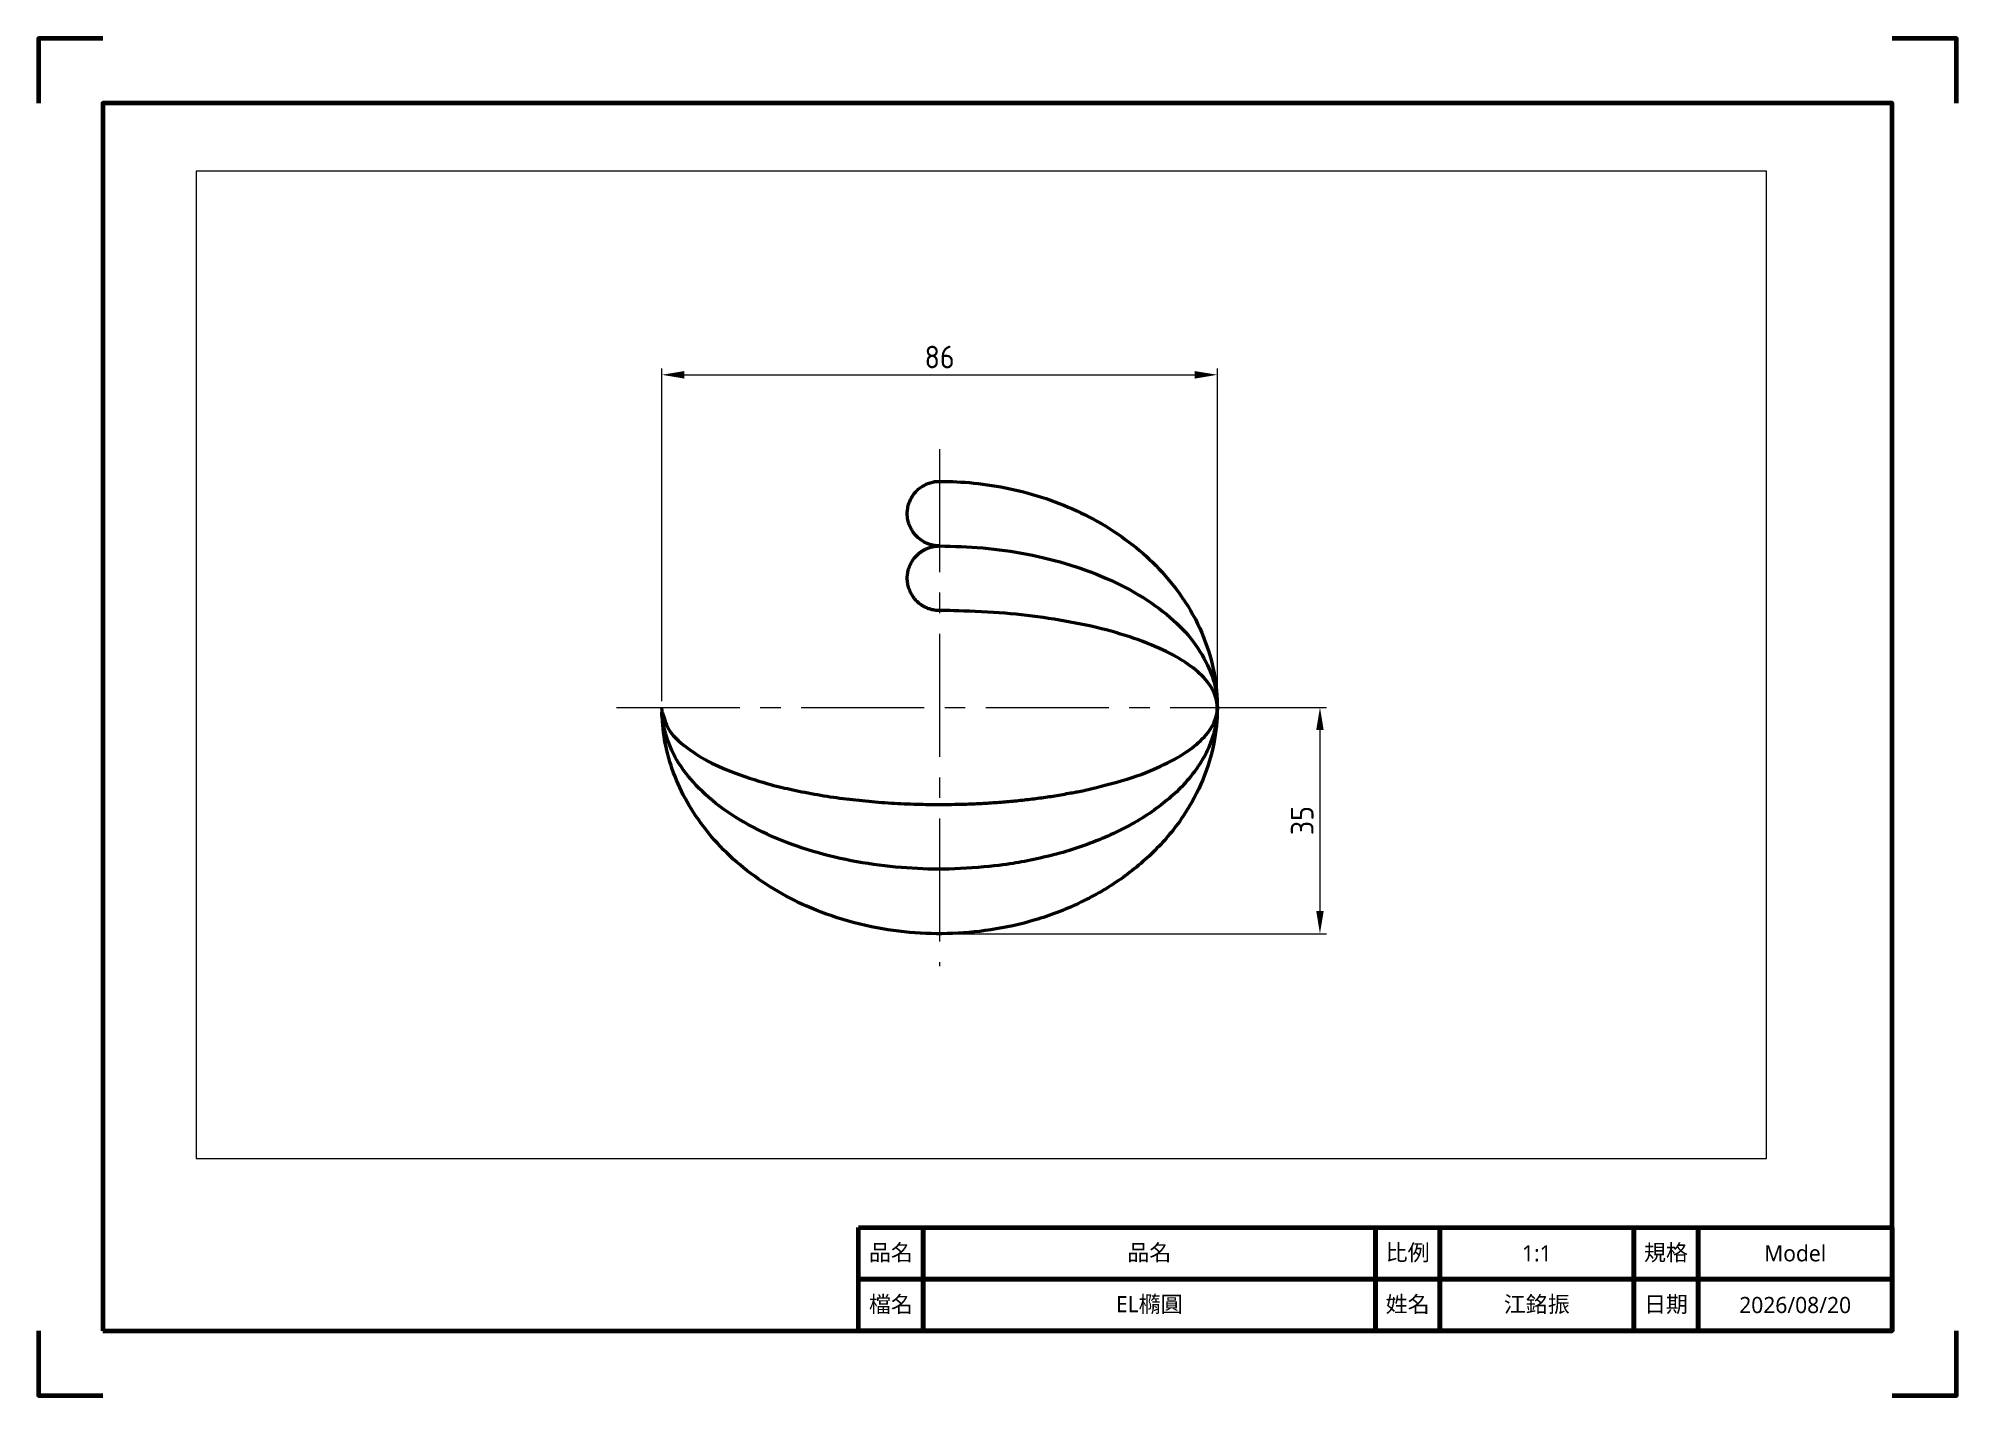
# Paper-space layout 'A4-(2)' of a CAD drawing. Header units: millimetres. Extents: x 0 to 297, y 0 to 210.
# The model-space entities are those that its viewports show. They can reach past a viewport. Long polylines and large blocks are cut down to what shows.
import ezdxf

# ---------------------------------------------------------------- set-up
doc = ezdxf.new("R2010")
doc.units = ezdxf.units.MM
doc.header["$PDMODE"] = 35
doc.linetypes.add('CENTER2', pattern=[28.575, 19.05, -3.175, 3.175, -3.175])
for name, color, linetype, lineweight in [('1 輪廓線', 2, 'Continuous', 50), ('3 中心線', 1, 'CENTER2', 18), ('4 標註', 4, 'Continuous', 18), ('9 圖框', 5, 'Continuous', 70)]:
    doc.layers.add(name, color=color, linetype=linetype, lineweight=lineweight)
doc.layers.add('9 視埠', color=200, linetype='Continuous', plot=False)
doc.styles.add('圖框文字', font='Microsoft JhengHei.ttf')
doc.styles.add('標註文字', font='isocp.shx', dxfattribs={"bigfont": 'chineset.shx'})
doc.dimstyles.new('公制(mm)', dxfattribs={"dimtxt": 3.5, "dimasz": 3.5, "dimexe": 1, "dimexo": 1, "dimgap": 1, "dimtad": 1, "dimdec": 4, "dimdsep": 46, "dimtxsty": '標註文字', "dimcen": 2.5, "dimclrd": 256, "dimclre": 256, "dimclrt": 256, "dimadec": 4, "dimazin": 2, "dimtfac": 1, "dimtdec": 4, "dimtmove": 0, "dimatfit": 0, "dimfxl": 1, "dimlwd": -1, "dimlwe": -1, "dimarcsym": 1})

# ---------------------------------------------------------------- blocks, each defined once
blk = doc.blocks.new('*D16')
at = {"layer": '4 標註', "transparency": 16777216}
for p, q in [((707.11, 151.8), (707.11, 203.28)), ((710.61, 202.28), (789.61, 202.28)), ((793.11, 151.8), (793.11, 203.28))]:
    blk.add_line(p, q, dxfattribs=at)
for points in [[(710.61, 202.86), (710.61, 201.69), (707.11, 202.28)], [(789.61, 202.86), (789.61, 201.69), (793.11, 202.28)]]:
    blk.add_solid(points, dxfattribs=at)
at = {"layer": 'Defpoints', "color": 0, "transparency": 16777216}
for p in [(793.11, 202.28), (707.11, 150.8), (793.11, 150.8)]:
    blk.add_point(p, dxfattribs=at)
at = {"layer": '4 標註', "transparency": 16777216, "insert": (750.11, 205.03), "char_height": 3.5, "attachment_point": 5, "style": '標註文字'}
blk.add_mtext('86', dxfattribs=at)
blk = doc.blocks.new('*D17')
at = {"layer": '4 標註', "transparency": 16777216}
for p, q in [((797.54, 150.8), (810, 150.8)), ((809, 147.3), (809, 119.3)), ((751.11, 115.8), (810, 115.8))]:
    blk.add_line(p, q, dxfattribs=at)
for points in [[(808.42, 147.3), (809.58, 147.3), (809, 150.8)], [(808.42, 119.3), (809.58, 119.3), (809, 115.8)]]:
    blk.add_solid(points, dxfattribs=at)
at = {"layer": 'Defpoints', "color": 0, "transparency": 16777216}
for p in [(796.54, 150.8), (750.11, 115.8), (809, 115.8)]:
    blk.add_point(p, dxfattribs=at)
at = {"layer": '4 標註', "transparency": 16777216, "insert": (806.25, 133.3), "char_height": 3.5, "attachment_point": 5, "rotation": 90, "style": '標註文字'}
blk.add_mtext('35', dxfattribs=at)

msp = doc.modelspace()

# ---------------------------------------------------------------- linework, layer by layer
at = {"layer": '1 輪廓線'}
msp.add_rational_spline([(750.10566, 175.7956), (793.10566, 175.7956), (793.10566, 150.7956), (793.10566, 125.7956), (750.10566, 125.7956), (707.10566, 125.7956), (707.10566, 150.7956), (707.10566, 135.7956), (750.10566, 135.7956), (793.10566, 135.7956), (793.10566, 150.7956), (793.10566, 165.7956), (750.10566, 165.7956), (745.10566, 165.7956), (745.10566, 170.7956), (745.10566, 175.7956), (750.10566, 175.7956), (745.10566, 175.7956), (745.10566, 180.7956), (745.10566, 185.7956), (750.10566, 185.7956), (793.10566, 185.7956), (793.10566, 150.7956), (793.10566, 115.7956), (750.10566, 115.7956), (707.10566, 115.7956), (707.10566, 150.7956)], [1, 0.707106781187, 1, 0.707106781187, 1, 0.707106781187, 1, 0.707106781187, 1, 0.707106781187, 1, 0.707106781187, 1, 0.707106781187, 1, 0.707106781187, 1, 0.707106781187, 1, 0.707106781187, 1, 0.707106781187, 1, 0.707106781187, 1, 0.707106781187, 1], degree=2, knots=[0, 0, 0, 1.570796327, 1.570796327, 3.141592654, 3.141592654, 4.71238898, 4.71238898, 6.283185307, 6.283185307, 7.853981634, 7.853981634, 9.424777961, 9.424777961, 10.995574288, 10.995574288, 12.566370614, 12.566370614, 14.137166941, 14.137166941, 15.707963268, 15.707963268, 17.278759595, 17.278759595, 18.849555922, 18.849555922, 20.420352248, 20.420352248, 20.420352248], dxfattribs=at)
at = {"layer": '3 中心線'}
for p, q in [((750.10566, 190.7956), (750.10566, 110.7956)), ((700.10566, 150.7956), (800.10566, 150.7956))]:
    msp.add_line(p, q, dxfattribs=at)

# ---------------------------------------------------------------- dimensions: what is measured, and where the dimension line sits
at = {"layer": '4 標註'}
dim = msp.add_linear_dim(base=(793.10566, 202.27775), p1=(707.10566, 150.7956), p2=(793.10566, 150.7956), dimstyle='公制(mm)', dxfattribs=at)
dim.commit()
dim.dimension.update_dxf_attribs({"geometry": '*D16', "text_midpoint": (750.10566, 205.02775)})
dim = msp.add_linear_dim(base=(809.00059, 115.7956), p1=(796.53851, 150.7956), p2=(750.10566, 115.7956), angle=90, dimstyle='公制(mm)', dxfattribs=at)
dim.commit()
dim.dimension.update_dxf_attribs({"geometry": '*D17', "text_midpoint": (806.25059, 133.2956)})

psp = doc.layouts.new('A4-(2)')

# ---------------------------------------------------------------- linework, layer by layer
at = {"layer": '9 圖框'}
for points in [[(10, 210), (0, 210), (0, 200)], [(297, 200), (297, 210), (287, 210)], [(0, 10), (0, 0), (10, 0)], [(287, 0), (297, 0), (297, 10)]]:
    psp.add_lwpolyline(points, dxfattribs=at)
for points in [[(10, 10), (287, 10), (287, 200), (10, 200)], [(127, 26), (137, 26), (137, 18), (127, 18)], [(137, 26), (207, 26), (207, 18), (137, 18)], [(207, 26), (217, 26), (217, 18), (207, 18)], [(217, 26), (247, 26), (247, 18), (217, 18)], [(247, 26), (257, 26), (257, 18), (247, 18)], [(257, 26), (287, 26), (287, 18), (257, 18)], [(127, 18), (137, 18), (137, 10), (127, 10)], [(137, 18), (207, 18), (207, 10), (137, 10)], [(207, 18), (217, 18), (217, 10), (207, 10)], [(217, 18), (247, 18), (247, 10), (217, 10)], [(247, 18), (257, 18), (257, 10), (247, 10)], [(257, 18), (287, 18), (287, 10), (257, 10)]]:
    psp.add_lwpolyline(points, close=True, dxfattribs=at)

# ---------------------------------------------------------------- texts
at = {"layer": '9 圖框', "char_height": 2.5, "attachment_point": 5, "style": '圖框文字'}
for s, width, insert in [('品名', 18.2498, (132, 22)), ('品名', 18.2498, (172, 22)), ('比例', 18.2498, (212, 22)), ('1:1', 29.6022, (232, 22)), ('規格', 18.2498, (252, 22)), ('Model', 27.5424, (272, 22)), ('檔名', 18.2498, (132, 14)), ('EL橢圓', 72.4475, (172, 14)), ('姓名', 18.2498, (212, 14)), ('江銘振', 27.2863, (232, 14)), ('日期', 18.2498, (252, 14)), ('2026/08/20', 33.2049, (272, 14))]:
    psp.add_mtext_dynamic_manual_height_columns(s, width=width, gutter_width=12.5, heights=[0], dxfattribs=dict(at, insert=insert))

# ---------------------------------------------------------------- viewports
at = {"layer": '9 視埠'}
psp.add_viewport(center=(146, 113.07), size=(243.14, 152.8157), view_center_point=(756.57348, 157.40155), view_height=152.8156685, dxfattribs=at)

doc.saveas('drawing.dxf')
